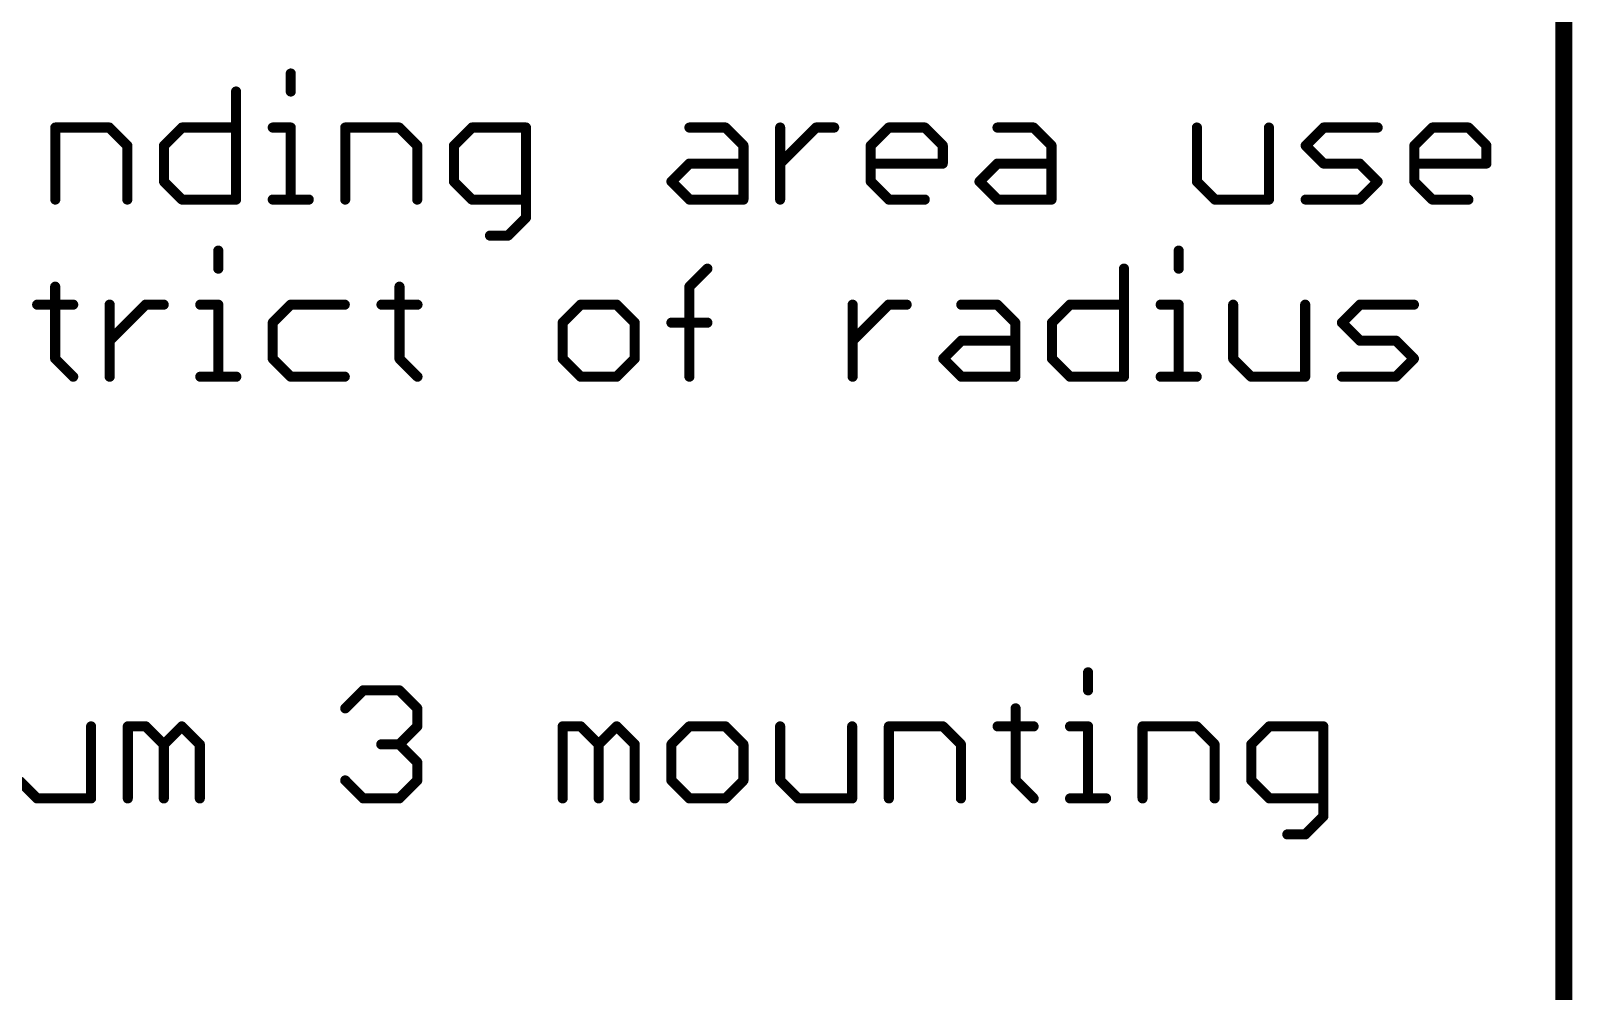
# Model space of a CAD drawing. Extents: x -1 to 129, y -23 to 41.
# Drawn here: x 106.11 to 129.32, y -0.78 to 13.68 of the extents above; entities that cross this region are included whole.
import ezdxf

# ---------------------------------------------------------------- set-up
doc = ezdxf.new("R2010")
doc.units = 0
doc.layers.add('51', color=53, linetype='CONTINUOUS')

msp = doc.modelspace()

# ---------------------------------------------------------------- linework, layer by layer
at = {"layer": '51'}
for points, const_width in [([(129.19, -13.16), (129.19, 36.21)], 0.254), ([(110.0219, 13.0384), (110.0219, 12.7672)], 0.1524), ([(109.1982, 12.7672), (109.1982, 11.1402)], 0.1524), ([(106.4764, 11.1402), (106.4764, 12.2249)], 0.1524), ([(106.4764, 12.2249), (107.2899, 12.2249)], 0.1524), ([(107.2899, 12.2249), (107.5611, 11.9537)], 0.1524), ([(108.1136, 11.9537), (108.3847, 12.2249)], 0.1524), ([(108.3847, 12.2249), (109.1982, 12.2249)], 0.1524), ([(109.7507, 12.2249), (110.0219, 12.2249)], 0.1524), ([(110.0219, 12.2249), (110.0219, 11.1402)], 0.1524), ([(110.8422, 11.1402), (110.8422, 12.2249)], 0.1524), ([(110.8422, 12.2249), (111.6557, 12.2249)], 0.1524), ([(111.6557, 12.2249), (111.9268, 11.9537)], 0.1524), ([(112.7505, 12.2249), (112.4793, 11.9537)], 0.1524), ([(113.564, 12.2249), (112.7505, 12.2249)], 0.1524), ([(113.564, 10.869), (113.564, 12.2249)], 0.1524), ([(116.0248, 12.2249), (116.5671, 12.2249)], 0.1524), ([(116.5671, 12.2249), (116.8383, 11.9537)], 0.1524), ([(117.3908, 11.1402), (117.3908, 12.2249)], 0.1524), ([(117.3908, 11.6825), (117.9331, 12.2249)], 0.1524), ([(117.9331, 12.2249), (118.2043, 12.2249)], 0.1524), ([(118.7551, 11.9537), (119.0263, 12.2249)], 0.1524), ([(119.0263, 12.2249), (119.5686, 12.2249)], 0.1524), ([(119.5686, 12.2249), (119.8398, 11.9537)], 0.1524), ([(120.6634, 12.2249), (121.2057, 12.2249)], 0.1524), ([(121.2057, 12.2249), (121.4769, 11.9537)], 0.1524), ([(123.6666, 12.2249), (123.6666, 11.4114)], 0.1524), ([(124.7512, 11.1402), (124.7512, 12.2249)], 0.1524), ([(125.3037, 11.9537), (125.5749, 12.2249)], 0.1524), ([(125.5749, 12.2249), (126.3884, 12.2249)], 0.1524), ([(126.9409, 11.9537), (127.212, 12.2249)], 0.1524), ([(127.212, 12.2249), (127.7544, 12.2249)], 0.1524), ([(127.7544, 12.2249), (128.0255, 11.9537)], 0.1524), ([(107.5611, 11.9537), (107.5611, 11.1402)], 0.1524), ([(108.1136, 11.4114), (108.1136, 11.9537)], 0.1524), ([(111.9268, 11.9537), (111.9268, 11.1402)], 0.1524), ([(112.4793, 11.9537), (112.4793, 11.4114)], 0.1524), ([(116.8383, 11.9537), (116.8383, 11.1402)], 0.1524), ([(118.7551, 11.4114), (118.7551, 11.9537)], 0.1524), ([(119.8398, 11.9537), (119.8398, 11.6825)], 0.1524), ([(121.4769, 11.9537), (121.4769, 11.1402)], 0.1524), ([(125.5749, 11.6825), (125.3037, 11.9537)], 0.1524), ([(126.9409, 11.4114), (126.9409, 11.9537)], 0.1524), ([(128.0255, 11.9537), (128.0255, 11.6825)], 0.1524), ([(115.7536, 11.4114), (116.0248, 11.6825)], 0.1524), ([(116.0248, 11.6825), (116.8383, 11.6825)], 0.1524), ([(119.8398, 11.6825), (118.7551, 11.6825)], 0.1524), ([(120.3922, 11.4114), (120.6634, 11.6825)], 0.1524), ([(120.6634, 11.6825), (121.4769, 11.6825)], 0.1524), ([(126.1172, 11.6825), (125.5749, 11.6825)], 0.1524), ([(126.3884, 11.4114), (126.1172, 11.6825)], 0.1524), ([(128.0255, 11.6825), (126.9409, 11.6825)], 0.1524), ([(108.3847, 11.1402), (108.1136, 11.4114)], 0.1524), ([(112.4793, 11.4114), (112.7505, 11.1402)], 0.1524), ([(116.0248, 11.1402), (115.7536, 11.4114)], 0.1524), ([(119.0263, 11.1402), (118.7551, 11.4114)], 0.1524), ([(120.6634, 11.1402), (120.3922, 11.4114)], 0.1524), ([(123.6666, 11.4114), (123.9377, 11.1402)], 0.1524), ([(126.1172, 11.1402), (126.3884, 11.4114)], 0.1524), ([(127.212, 11.1402), (126.9409, 11.4114)], 0.1524), ([(109.1982, 11.1402), (108.3847, 11.1402)], 0.1524), ([(109.7507, 11.1402), (110.2931, 11.1402)], 0.1524), ([(112.7505, 11.1402), (113.564, 11.1402)], 0.1524), ([(116.8383, 11.1402), (116.0248, 11.1402)], 0.1524), ([(119.5686, 11.1402), (119.0263, 11.1402)], 0.1524), ([(121.4769, 11.1402), (120.6634, 11.1402)], 0.1524), ([(123.9377, 11.1402), (124.7512, 11.1402)], 0.1524), ([(125.3037, 11.1402), (126.1172, 11.1402)], 0.1524), ([(127.7544, 11.1402), (127.212, 11.1402)], 0.1524), ([(113.2928, 10.5979), (113.564, 10.869)], 0.1524), ([(108.9305, 10.3714), (108.9305, 10.1002)], 0.1524), ([(113.0217, 10.5979), (113.2928, 10.5979)], 0.1524), ([(123.392, 10.3714), (123.392, 10.1002)], 0.1524), ([(116.0248, 9.829), (116.296, 10.1002)], 0.1524), ([(122.5683, 10.1002), (122.5683, 8.4732)], 0.1524), ([(106.4747, 9.829), (106.4747, 8.7444)], 0.1524), ([(111.6591, 9.829), (111.6591, 8.7444)], 0.1524), ([(116.0248, 8.4732), (116.0248, 9.829)], 0.1524), ([(106.2036, 9.5579), (106.7459, 9.5579)], 0.1524), ([(107.295, 8.4732), (107.295, 9.5579)], 0.1524), ([(107.295, 9.0155), (107.8373, 9.5579)], 0.1524), ([(107.8373, 9.5579), (108.1085, 9.5579)], 0.1524), ([(108.6593, 9.5579), (108.9305, 9.5579)], 0.1524), ([(108.9305, 9.5579), (108.9305, 8.4732)], 0.1524), ([(110.0219, 9.5579), (109.7507, 9.2867)], 0.1524), ([(110.8354, 9.5579), (110.0219, 9.5579)], 0.1524), ([(111.3879, 9.5579), (111.9302, 9.5579)], 0.1524), ([(114.3876, 9.5579), (114.1165, 9.2867)], 0.1524), ([(114.93, 9.5579), (114.3876, 9.5579)], 0.1524), ([(115.2011, 9.2867), (114.93, 9.5579)], 0.1524), ([(118.4822, 8.4732), (118.4822, 9.5579)], 0.1524), ([(118.4822, 9.0155), (119.0246, 9.5579)], 0.1524), ([(119.0246, 9.5579), (119.2957, 9.5579)], 0.1524), ([(120.1177, 9.5579), (120.66, 9.5579)], 0.1524), ([(120.66, 9.5579), (120.9312, 9.2867)], 0.1524), ([(121.4837, 9.2867), (121.7548, 9.5579)], 0.1524), ([(121.7548, 9.5579), (122.5683, 9.5579)], 0.1524), ([(123.1208, 9.5579), (123.392, 9.5579)], 0.1524), ([(123.392, 9.5579), (123.392, 8.4732)], 0.1524), ([(124.2123, 9.5579), (124.2123, 8.7444)], 0.1524), ([(125.2969, 8.4732), (125.2969, 9.5579)], 0.1524), ([(125.8494, 9.2867), (126.1206, 9.5579)], 0.1524), ([(126.1206, 9.5579), (126.9341, 9.5579)], 0.1524), ([(109.7507, 9.2867), (109.7507, 8.7444)], 0.1524), ([(114.1165, 9.2867), (114.1165, 8.7444)], 0.1524), ([(115.2011, 8.7444), (115.2011, 9.2867)], 0.1524), ([(115.7536, 9.2867), (116.296, 9.2867)], 0.1524), ([(120.9312, 9.2867), (120.9312, 8.4732)], 0.1524), ([(121.4837, 8.7444), (121.4837, 9.2867)], 0.1524), ([(126.1206, 9.0155), (125.8494, 9.2867)], 0.1524), ([(119.8465, 8.7444), (120.1177, 9.0155)], 0.1524), ([(120.1177, 9.0155), (120.9312, 9.0155)], 0.1524), ([(126.6629, 9.0155), (126.1206, 9.0155)], 0.1524), ([(126.9341, 8.7444), (126.6629, 9.0155)], 0.1524), ([(106.4747, 8.7444), (106.7459, 8.4732)], 0.1524), ([(109.7507, 8.7444), (110.0219, 8.4732)], 0.1524), ([(111.6591, 8.7444), (111.9302, 8.4732)], 0.1524), ([(114.1165, 8.7444), (114.3876, 8.4732)], 0.1524), ([(114.93, 8.4732), (115.2011, 8.7444)], 0.1524), ([(120.1177, 8.4732), (119.8465, 8.7444)], 0.1524), ([(121.7548, 8.4732), (121.4837, 8.7444)], 0.1524), ([(124.2123, 8.7444), (124.4834, 8.4732)], 0.1524), ([(126.6629, 8.4732), (126.9341, 8.7444)], 0.1524), ([(108.6593, 8.4732), (109.2016, 8.4732)], 0.1524), ([(110.0219, 8.4732), (110.8354, 8.4732)], 0.1524), ([(114.3876, 8.4732), (114.93, 8.4732)], 0.1524), ([(120.9312, 8.4732), (120.1177, 8.4732)], 0.1524), ([(122.5683, 8.4732), (121.7548, 8.4732)], 0.1524), ([(123.1208, 8.4732), (123.6632, 8.4732)], 0.1524), ([(124.4834, 8.4732), (125.2969, 8.4732)], 0.1524), ([(125.8494, 8.4732), (126.6629, 8.4732)], 0.1524), ([(122.0277, 4.0214), (122.0277, 3.7502)], 0.1524), ([(110.8422, 3.479), (111.1133, 3.7502)], 0.1524), ([(111.1133, 3.7502), (111.6557, 3.7502)], 0.1524), ([(111.6557, 3.7502), (111.9268, 3.479)], 0.1524), ([(111.9268, 3.479), (111.9268, 3.2079)], 0.1524), ([(120.9363, 3.479), (120.9363, 2.3944)], 0.1524), ([(107.0154, 2.1232), (107.0154, 3.2079)], 0.1524), ([(107.5679, 2.1232), (107.5679, 3.2079)], 0.1524), ([(107.5679, 3.2079), (107.839, 3.2079)], 0.1524), ([(107.839, 3.2079), (108.1102, 2.9367)], 0.1524), ([(108.1102, 2.9367), (108.3814, 3.2079)], 0.1524), ([(108.3814, 3.2079), (108.6525, 2.9367)], 0.1524), ([(111.9268, 3.2079), (111.6557, 2.9367)], 0.1524), ([(114.1165, 2.1232), (114.1165, 3.2079)], 0.1524), ([(114.1165, 3.2079), (114.3876, 3.2079)], 0.1524), ([(114.3876, 3.2079), (114.6588, 2.9367)], 0.1524), ([(114.6588, 2.9367), (114.93, 3.2079)], 0.1524), ([(114.93, 3.2079), (115.2011, 2.9367)], 0.1524), ([(116.0248, 3.2079), (115.7536, 2.9367)], 0.1524), ([(116.5671, 3.2079), (116.0248, 3.2079)], 0.1524), ([(116.8383, 2.9367), (116.5671, 3.2079)], 0.1524), ([(117.3908, 3.2079), (117.3908, 2.3944)], 0.1524), ([(118.4755, 2.1232), (118.4755, 3.2079)], 0.1524), ([(119.028, 2.1232), (119.028, 3.2079)], 0.1524), ([(119.028, 3.2079), (119.8414, 3.2079)], 0.1524), ([(119.8414, 3.2079), (120.1126, 2.9367)], 0.1524), ([(120.6651, 3.2079), (121.2074, 3.2079)], 0.1524), ([(121.7565, 3.2079), (122.0277, 3.2079)], 0.1524), ([(122.0277, 3.2079), (122.0277, 2.1232)], 0.1524), ([(122.848, 2.1232), (122.848, 3.2079)], 0.1524), ([(122.848, 3.2079), (123.6615, 3.2079)], 0.1524), ([(123.6615, 3.2079), (123.9326, 2.9367)], 0.1524), ([(124.7563, 3.2079), (124.4851, 2.9367)], 0.1524), ([(125.5698, 3.2079), (124.7563, 3.2079)], 0.1524), ([(125.5698, 1.852), (125.5698, 3.2079)], 0.1524), ([(108.1102, 2.9367), (108.1102, 2.1232)], 0.1524), ([(108.6525, 2.9367), (108.6525, 2.1232)], 0.1524), ([(111.6557, 2.9367), (111.3845, 2.9367)], 0.1524), ([(111.6557, 2.9367), (111.9268, 2.6655)], 0.1524), ([(114.6588, 2.9367), (114.6588, 2.1232)], 0.1524), ([(115.2011, 2.9367), (115.2011, 2.1232)], 0.1524), ([(115.7536, 2.9367), (115.7536, 2.3944)], 0.1524), ([(116.8383, 2.3944), (116.8383, 2.9367)], 0.1524), ([(120.1126, 2.9367), (120.1126, 2.1232)], 0.1524), ([(123.9326, 2.9367), (123.9326, 2.1232)], 0.1524), ([(124.4851, 2.9367), (124.4851, 2.3944)], 0.1524), ([(111.9268, 2.6655), (111.9268, 2.3944)], 0.1524), ([(105.9307, 2.3944), (106.2019, 2.1232)], 0.1524), ([(111.1133, 2.1232), (110.8422, 2.3944)], 0.1524), ([(111.9268, 2.3944), (111.6557, 2.1232)], 0.1524), ([(115.7536, 2.3944), (116.0248, 2.1232)], 0.1524), ([(116.5671, 2.1232), (116.8383, 2.3944)], 0.1524), ([(117.3908, 2.3944), (117.662, 2.1232)], 0.1524), ([(120.9363, 2.3944), (121.2074, 2.1232)], 0.1524), ([(124.4851, 2.3944), (124.7563, 2.1232)], 0.1524), ([(106.2019, 2.1232), (107.0154, 2.1232)], 0.1524), ([(111.6557, 2.1232), (111.1133, 2.1232)], 0.1524), ([(116.0248, 2.1232), (116.5671, 2.1232)], 0.1524), ([(117.662, 2.1232), (118.4755, 2.1232)], 0.1524), ([(121.7565, 2.1232), (122.2989, 2.1232)], 0.1524), ([(124.7563, 2.1232), (125.5698, 2.1232)], 0.1524), ([(125.2986, 1.5809), (125.5698, 1.852)], 0.1524), ([(125.0275, 1.5809), (125.2986, 1.5809)], 0.1524)]:
    msp.add_lwpolyline(points, dxfattribs=dict(at, const_width=const_width))
at = {"layer": '51', "const_width": 0.0762}
for points in [[(110.06, 13.0384, 1), (109.9838, 13.0384)], [(109.2363, 12.7672, 1), (109.1601, 12.7672)], [(109.9838, 12.7672, 1), (110.06, 12.7672)], [(106.5145, 12.2249, 1), (106.4383, 12.2249)], [(106.4764, 12.263, 1), (106.4764, 12.1868)], [(107.3169, 12.2518, 1), (107.263, 12.1979)], [(107.2899, 12.1868, 1), (107.2899, 12.263)], [(108.3847, 12.263, 1), (108.3847, 12.1868)], [(108.4117, 12.1979, 1), (108.3578, 12.2518)], [(109.1982, 12.1868, 1), (109.1982, 12.263)], [(109.7507, 12.263, 1), (109.7507, 12.1868)], [(110.06, 12.2249, 1), (109.9838, 12.2249)], [(110.0219, 12.1868, 1), (110.0219, 12.263)], [(110.8803, 12.2249, 1), (110.8041, 12.2249)], [(110.8422, 12.263, 1), (110.8422, 12.1868)], [(111.6826, 12.2518, 1), (111.6287, 12.1979)], [(111.6557, 12.1868, 1), (111.6557, 12.263)], [(112.7505, 12.263, 1), (112.7505, 12.1868)], [(112.7774, 12.1979, 1), (112.7235, 12.2518)], [(113.6021, 12.2249, 1), (113.5259, 12.2249)], [(113.564, 12.1868, 1), (113.564, 12.263)], [(116.0248, 12.263, 1), (116.0248, 12.1868)], [(116.5941, 12.2518, 1), (116.5402, 12.1979)], [(116.5671, 12.1868, 1), (116.5671, 12.263)], [(117.4289, 12.2249, 1), (117.3527, 12.2249)], [(117.9331, 12.263, 1), (117.9331, 12.1868)], [(117.9601, 12.1979, 1), (117.9062, 12.2518)], [(118.2043, 12.1868, 1), (118.2043, 12.263)], [(119.0263, 12.263, 1), (119.0263, 12.1868)], [(119.0532, 12.1979, 1), (118.9993, 12.2518)], [(119.5955, 12.2518, 1), (119.5416, 12.1979)], [(119.5686, 12.1868, 1), (119.5686, 12.263)], [(120.6634, 12.263, 1), (120.6634, 12.1868)], [(121.2327, 12.2518, 1), (121.1788, 12.1979)], [(121.2057, 12.1868, 1), (121.2057, 12.263)], [(123.7047, 12.2249, 1), (123.6285, 12.2249)], [(124.7893, 12.2249, 1), (124.7131, 12.2249)], [(125.5749, 12.263, 1), (125.5749, 12.1868)], [(125.6018, 12.1979, 1), (125.5479, 12.2518)], [(126.3884, 12.1868, 1), (126.3884, 12.263)], [(127.212, 12.263, 1), (127.212, 12.1868)], [(127.239, 12.1979, 1), (127.1851, 12.2518)], [(127.7813, 12.2518, 1), (127.7274, 12.1979)], [(127.7544, 12.1868, 1), (127.7544, 12.263)], [(107.5992, 11.9537, 1), (107.523, 11.9537)], [(107.5341, 11.9268, 1), (107.588, 11.9806)], [(108.1517, 11.9537, 1), (108.0755, 11.9537)], [(108.0866, 11.9806, 1), (108.1405, 11.9268)], [(111.9649, 11.9537, 1), (111.8887, 11.9537)], [(111.8999, 11.9268, 1), (111.9538, 11.9806)], [(112.5174, 11.9537, 1), (112.4412, 11.9537)], [(112.4524, 11.9806, 1), (112.5063, 11.9268)], [(116.8764, 11.9537, 1), (116.8002, 11.9537)], [(116.8114, 11.9268, 1), (116.8652, 11.9806)], [(118.7932, 11.9537, 1), (118.717, 11.9537)], [(118.7281, 11.9806, 1), (118.782, 11.9268)], [(119.8779, 11.9537, 1), (119.8017, 11.9537)], [(119.8128, 11.9268, 1), (119.8667, 11.9806)], [(121.515, 11.9537, 1), (121.4388, 11.9537)], [(121.45, 11.9268, 1), (121.5038, 11.9806)], [(125.3307, 11.9806, 1), (125.2768, 11.9268)], [(125.2768, 11.9806, 1), (125.3307, 11.9268)], [(126.979, 11.9537, 1), (126.9028, 11.9537)], [(126.9139, 11.9806, 1), (126.9678, 11.9268)], [(128.0636, 11.9537, 1), (127.9874, 11.9537)], [(127.9986, 11.9268, 1), (128.0525, 11.9806)], [(116.0248, 11.7206, 1), (116.0248, 11.6444)], [(116.0517, 11.6556, 1), (115.9979, 11.7095)], [(116.8383, 11.6444, 1), (116.8383, 11.7206)], [(117.3639, 11.7095, 1), (117.4177, 11.6556)], [(118.7551, 11.7206, 1), (118.7551, 11.6444)], [(119.8017, 11.6825, 1), (119.8779, 11.6825)], [(119.8398, 11.6444, 1), (119.8398, 11.7206)], [(120.6634, 11.7206, 1), (120.6634, 11.6444)], [(120.6904, 11.6556, 1), (120.6365, 11.7095)], [(121.4769, 11.6444, 1), (121.4769, 11.7206)], [(125.5749, 11.7206, 1), (125.5749, 11.6444)], [(125.5479, 11.6556, 1), (125.6018, 11.7095)], [(126.1442, 11.7095, 1), (126.0903, 11.6556)], [(126.1172, 11.6444, 1), (126.1172, 11.7206)], [(126.9409, 11.7206, 1), (126.9409, 11.6444)], [(127.9874, 11.6825, 1), (128.0636, 11.6825)], [(128.0255, 11.6444, 1), (128.0255, 11.7206)], [(108.1405, 11.4383, 1), (108.0866, 11.3844)], [(108.0755, 11.4114, 1), (108.1517, 11.4114)], [(112.5063, 11.4383, 1), (112.4524, 11.3844)], [(112.4412, 11.4114, 1), (112.5174, 11.4114)], [(115.7806, 11.4383, 1), (115.7267, 11.3844)], [(115.7267, 11.4383, 1), (115.7806, 11.3844)], [(118.782, 11.4383, 1), (118.7281, 11.3844)], [(118.717, 11.4114, 1), (118.7932, 11.4114)], [(120.4192, 11.4383, 1), (120.3653, 11.3844)], [(120.3653, 11.4383, 1), (120.4192, 11.3844)], [(123.6935, 11.4383, 1), (123.6396, 11.3844)], [(123.6285, 11.4114, 1), (123.7047, 11.4114)], [(126.4153, 11.3844, 1), (126.3614, 11.4383)], [(126.3614, 11.3844, 1), (126.4153, 11.4383)], [(126.9678, 11.4383, 1), (126.9139, 11.3844)], [(126.9028, 11.4114, 1), (126.979, 11.4114)], [(106.4383, 11.1402, 1), (106.5145, 11.1402)], [(107.523, 11.1402, 1), (107.5992, 11.1402)], [(108.3847, 11.1783, 1), (108.3847, 11.1021)], [(108.3578, 11.1133, 1), (108.4117, 11.1671)], [(109.1601, 11.1402, 1), (109.2363, 11.1402)], [(109.1982, 11.1021, 1), (109.1982, 11.1783)], [(109.7507, 11.1783, 1), (109.7507, 11.1021)], [(109.9838, 11.1402, 1), (110.06, 11.1402)], [(110.2931, 11.1021, 1), (110.2931, 11.1783)], [(110.8041, 11.1402, 1), (110.8803, 11.1402)], [(111.8887, 11.1402, 1), (111.9649, 11.1402)], [(112.7505, 11.1783, 1), (112.7505, 11.1021)], [(112.7235, 11.1133, 1), (112.7774, 11.1671)], [(113.564, 11.1021, 1), (113.564, 11.1783)], [(116.0248, 11.1783, 1), (116.0248, 11.1021)], [(115.9979, 11.1133, 1), (116.0517, 11.1671)], [(116.8002, 11.1402, 1), (116.8764, 11.1402)], [(116.8383, 11.1021, 1), (116.8383, 11.1783)], [(117.3527, 11.1402, 1), (117.4289, 11.1402)], [(119.0263, 11.1783, 1), (119.0263, 11.1021)], [(118.9993, 11.1133, 1), (119.0532, 11.1671)], [(119.5686, 11.1021, 1), (119.5686, 11.1783)], [(120.6634, 11.1783, 1), (120.6634, 11.1021)], [(120.6365, 11.1133, 1), (120.6904, 11.1671)], [(121.4388, 11.1402, 1), (121.515, 11.1402)], [(121.4769, 11.1021, 1), (121.4769, 11.1783)], [(123.9377, 11.1783, 1), (123.9377, 11.1021)], [(123.9108, 11.1133, 1), (123.9647, 11.1671)], [(124.7131, 11.1402, 1), (124.7893, 11.1402)], [(124.7512, 11.1021, 1), (124.7512, 11.1783)], [(125.3037, 11.1783, 1), (125.3037, 11.1021)], [(126.0903, 11.1671, 1), (126.1441, 11.1133)], [(126.1172, 11.1021, 1), (126.1172, 11.1783)], [(127.212, 11.1783, 1), (127.212, 11.1021)], [(127.1851, 11.1133, 1), (127.239, 11.1671)], [(127.7544, 11.1021, 1), (127.7544, 11.1783)], [(113.5909, 10.8421, 1), (113.537, 10.896)], [(113.5259, 10.869, 1), (113.6021, 10.869)], [(108.9686, 10.3714, 1), (108.8924, 10.3714)], [(113.0217, 10.636, 1), (113.0217, 10.5598)], [(113.2659, 10.6248, 1), (113.3198, 10.5709)], [(113.2928, 10.5598, 1), (113.2928, 10.636)], [(123.4301, 10.3714, 1), (123.3539, 10.3714)], [(108.8924, 10.1002, 1), (108.9686, 10.1002)], [(116.3229, 10.0732, 1), (116.269, 10.1271)], [(122.6064, 10.1002, 1), (122.5302, 10.1002)], [(123.3539, 10.1002, 1), (123.4301, 10.1002)], [(106.5128, 9.829, 1), (106.4366, 9.829)], [(111.6972, 9.829, 1), (111.621, 9.829)], [(116.0629, 9.829, 1), (115.9867, 9.829)], [(115.9979, 9.856, 1), (116.0517, 9.8021)], [(106.2036, 9.596, 1), (106.2036, 9.5198)], [(106.7459, 9.5198, 1), (106.7459, 9.596)], [(107.3331, 9.5579, 1), (107.2569, 9.5579)], [(107.8373, 9.596, 1), (107.8373, 9.5198)], [(107.8643, 9.5309, 1), (107.8104, 9.5848)], [(108.1085, 9.5198, 1), (108.1085, 9.596)], [(108.6593, 9.596, 1), (108.6593, 9.5198)], [(108.9686, 9.5579, 1), (108.8924, 9.5579)], [(108.9305, 9.5198, 1), (108.9305, 9.596)], [(110.0219, 9.596, 1), (110.0219, 9.5198)], [(110.0488, 9.5309, 1), (109.995, 9.5848)], [(110.8354, 9.5198, 1), (110.8354, 9.596)], [(111.3879, 9.596, 1), (111.3879, 9.5198)], [(111.9302, 9.5198, 1), (111.9302, 9.596)], [(114.3876, 9.596, 1), (114.3876, 9.5198)], [(114.4146, 9.5309, 1), (114.3607, 9.5848)], [(114.9569, 9.5848, 1), (114.903, 9.5309)], [(114.93, 9.5198, 1), (114.93, 9.596)], [(118.5203, 9.5579, 1), (118.4441, 9.5579)], [(119.0246, 9.596, 1), (119.0246, 9.5198)], [(119.0515, 9.5309, 1), (118.9976, 9.5848)], [(119.2957, 9.5198, 1), (119.2957, 9.596)], [(120.1177, 9.596, 1), (120.1177, 9.5198)], [(120.687, 9.5848, 1), (120.6331, 9.5309)], [(120.66, 9.5198, 1), (120.66, 9.596)], [(121.7548, 9.596, 1), (121.7548, 9.5198)], [(121.7818, 9.5309, 1), (121.7279, 9.5848)], [(122.5683, 9.5198, 1), (122.5683, 9.596)], [(123.1208, 9.596, 1), (123.1208, 9.5198)], [(123.4301, 9.5579, 1), (123.3539, 9.5579)], [(123.392, 9.5198, 1), (123.392, 9.596)], [(124.2504, 9.5579, 1), (124.1742, 9.5579)], [(125.335, 9.5579, 1), (125.2588, 9.5579)], [(126.1206, 9.596, 1), (126.1206, 9.5198)], [(126.1475, 9.5309, 1), (126.0937, 9.5848)], [(126.9341, 9.5198, 1), (126.9341, 9.596)], [(109.7888, 9.2867, 1), (109.7126, 9.2867)], [(109.7238, 9.3136, 1), (109.7777, 9.2598)], [(114.1546, 9.2867, 1), (114.0784, 9.2867)], [(114.0895, 9.3136, 1), (114.1434, 9.2598)], [(115.2392, 9.2867, 1), (115.163, 9.2867)], [(115.1742, 9.2598, 1), (115.2281, 9.3136)], [(115.7536, 9.3248, 1), (115.7536, 9.2486)], [(116.296, 9.2486, 1), (116.296, 9.3248)], [(120.9693, 9.2867, 1), (120.8931, 9.2867)], [(120.9042, 9.2598, 1), (120.9581, 9.3136)], [(121.5218, 9.2867, 1), (121.4456, 9.2867)], [(121.4567, 9.3136, 1), (121.5106, 9.2598)], [(125.8764, 9.3136, 1), (125.8225, 9.2598)], [(125.8225, 9.3136, 1), (125.8764, 9.2598)], [(107.2681, 9.0425, 1), (107.3219, 8.9886)], [(118.4553, 9.0425, 1), (118.5092, 8.9886)], [(120.1177, 9.0536, 1), (120.1177, 8.9774)], [(120.1446, 8.9886, 1), (120.0907, 9.0425)], [(120.9312, 8.9774, 1), (120.9312, 9.0536)], [(126.1206, 9.0536, 1), (126.1206, 8.9774)], [(126.0937, 8.9886, 1), (126.1475, 9.0425)], [(126.6899, 9.0425, 1), (126.636, 8.9886)], [(126.6629, 8.9774, 1), (126.6629, 9.0536)], [(106.5017, 8.7713, 1), (106.4478, 8.7174)], [(109.7777, 8.7713, 1), (109.7238, 8.7174)], [(111.686, 8.7713, 1), (111.6321, 8.7174)], [(114.1434, 8.7713, 1), (114.0895, 8.7174)], [(115.2281, 8.7174, 1), (115.1742, 8.7713)], [(119.8735, 8.7713, 1), (119.8196, 8.7174)], [(121.5106, 8.7713, 1), (121.4567, 8.7174)], [(124.2392, 8.7713, 1), (124.1853, 8.7174)], [(126.961, 8.7174, 1), (126.9072, 8.7713)], [(106.4366, 8.7444, 1), (106.5128, 8.7444)], [(109.7126, 8.7444, 1), (109.7888, 8.7444)], [(111.621, 8.7444, 1), (111.6972, 8.7444)], [(114.0784, 8.7444, 1), (114.1546, 8.7444)], [(115.163, 8.7444, 1), (115.2392, 8.7444)], [(119.8196, 8.7713, 1), (119.8735, 8.7174)], [(121.4456, 8.7444, 1), (121.5218, 8.7444)], [(124.1742, 8.7444, 1), (124.2504, 8.7444)], [(126.9072, 8.7174, 1), (126.961, 8.7713)], [(106.7189, 8.4463, 1), (106.7728, 8.5001)], [(107.2569, 8.4732, 1), (107.3331, 8.4732)], [(108.6593, 8.5113, 1), (108.6593, 8.4351)], [(108.8924, 8.4732, 1), (108.9686, 8.4732)], [(109.2016, 8.4351, 1), (109.2016, 8.5113)], [(110.0219, 8.5113, 1), (110.0219, 8.4351)], [(109.995, 8.4463, 1), (110.0488, 8.5001)], [(110.8354, 8.4351, 1), (110.8354, 8.5113)], [(111.9033, 8.4463, 1), (111.9572, 8.5001)], [(114.3876, 8.5113, 1), (114.3876, 8.4351)], [(114.3607, 8.4463, 1), (114.4146, 8.5001)], [(114.903, 8.5001, 1), (114.9569, 8.4463)], [(114.93, 8.4351, 1), (114.93, 8.5113)], [(115.9867, 8.4732, 1), (116.0629, 8.4732)], [(118.4441, 8.4732, 1), (118.5203, 8.4732)], [(120.1177, 8.5113, 1), (120.1177, 8.4351)], [(120.0907, 8.4463, 1), (120.1446, 8.5001)], [(120.8931, 8.4732, 1), (120.9693, 8.4732)], [(120.9312, 8.4351, 1), (120.9312, 8.5113)], [(121.7548, 8.5113, 1), (121.7548, 8.4351)], [(121.7279, 8.4463, 1), (121.7818, 8.5001)], [(122.5302, 8.4732, 1), (122.6064, 8.4732)], [(122.5683, 8.4351, 1), (122.5683, 8.5113)], [(123.1208, 8.5113, 1), (123.1208, 8.4351)], [(123.3539, 8.4732, 1), (123.4301, 8.4732)], [(123.6632, 8.4351, 1), (123.6632, 8.5113)], [(124.4834, 8.5113, 1), (124.4834, 8.4351)], [(124.4565, 8.4463, 1), (124.5104, 8.5001)], [(125.2588, 8.4732, 1), (125.335, 8.4732)], [(125.2969, 8.4351, 1), (125.2969, 8.5113)], [(125.8494, 8.5113, 1), (125.8494, 8.4351)], [(126.636, 8.5001, 1), (126.6899, 8.4463)], [(126.6629, 8.4351, 1), (126.6629, 8.5113)], [(122.0658, 4.0214, 1), (121.9896, 4.0214)], [(111.1133, 3.7883, 1), (111.1133, 3.7121)], [(111.1403, 3.7232, 1), (111.0864, 3.7771)], [(111.6826, 3.7771, 1), (111.6287, 3.7232)], [(111.6557, 3.7121, 1), (111.6557, 3.7883)], [(121.9896, 3.7502, 1), (122.0658, 3.7502)], [(110.8152, 3.506, 1), (110.8691, 3.4521)], [(111.9649, 3.479, 1), (111.8887, 3.479)], [(111.8999, 3.4521, 1), (111.9538, 3.506)], [(120.9744, 3.479, 1), (120.8982, 3.479)], [(107.0535, 3.2079, 1), (106.9773, 3.2079)], [(107.606, 3.2079, 1), (107.5298, 3.2079)], [(107.5679, 3.246, 1), (107.5679, 3.1698)], [(107.866, 3.2348, 1), (107.8121, 3.1809)], [(107.839, 3.1698, 1), (107.839, 3.246)], [(108.4083, 3.2348, 1), (108.3544, 3.1809)], [(108.4083, 3.1809, 1), (108.3544, 3.2348)], [(111.9538, 3.1809, 1), (111.8999, 3.2348)], [(114.1546, 3.2079, 1), (114.0784, 3.2079)], [(114.1165, 3.246, 1), (114.1165, 3.1698)], [(114.4146, 3.2348, 1), (114.3607, 3.1809)], [(114.3876, 3.1698, 1), (114.3876, 3.246)], [(114.9569, 3.2348, 1), (114.903, 3.1809)], [(114.9569, 3.1809, 1), (114.903, 3.2348)], [(116.0248, 3.246, 1), (116.0248, 3.1698)], [(116.0517, 3.1809, 1), (115.9979, 3.2348)], [(116.5941, 3.2348, 1), (116.5402, 3.1809)], [(116.5671, 3.1698, 1), (116.5671, 3.246)], [(117.4289, 3.2079, 1), (117.3527, 3.2079)], [(118.5136, 3.2079, 1), (118.4374, 3.2079)], [(119.0661, 3.2079, 1), (118.9899, 3.2079)], [(119.028, 3.246, 1), (119.028, 3.1698)], [(119.8684, 3.2348, 1), (119.8145, 3.1809)], [(119.8414, 3.1698, 1), (119.8414, 3.246)], [(120.6651, 3.246, 1), (120.6651, 3.1698)], [(121.2074, 3.1698, 1), (121.2074, 3.246)], [(121.7565, 3.246, 1), (121.7565, 3.1698)], [(122.0658, 3.2079, 1), (121.9896, 3.2079)], [(122.0277, 3.1698, 1), (122.0277, 3.246)], [(122.8861, 3.2079, 1), (122.8099, 3.2079)], [(122.848, 3.246, 1), (122.848, 3.1698)], [(123.6884, 3.2348, 1), (123.6345, 3.1809)], [(123.6615, 3.1698, 1), (123.6615, 3.246)], [(124.7563, 3.246, 1), (124.7563, 3.1698)], [(124.7832, 3.1809, 1), (124.7294, 3.2348)], [(125.6079, 3.2079, 1), (125.5317, 3.2079)], [(125.5698, 3.1698, 1), (125.5698, 3.246)], [(111.8887, 3.2079, 1), (111.9649, 3.2079)], [(108.1483, 2.9367, 1), (108.0721, 2.9367)], [(108.0832, 2.9636, 1), (108.1371, 2.9098)], [(108.0832, 2.9098, 1), (108.1371, 2.9636)], [(108.6906, 2.9367, 1), (108.6144, 2.9367)], [(108.6256, 2.9098, 1), (108.6795, 2.9636)], [(111.3845, 2.9748, 1), (111.3845, 2.8986)], [(111.6826, 2.9636, 1), (111.6287, 2.9098)], [(111.6287, 2.9636, 1), (111.6826, 2.9098)], [(111.6557, 2.8986, 1), (111.6557, 2.9748)], [(114.6969, 2.9367, 1), (114.6207, 2.9367)], [(114.6319, 2.9636, 1), (114.6858, 2.9098)], [(114.6319, 2.9098, 1), (114.6858, 2.9636)], [(115.2392, 2.9367, 1), (115.163, 2.9367)], [(115.1742, 2.9098, 1), (115.2281, 2.9636)], [(115.7917, 2.9367, 1), (115.7155, 2.9367)], [(115.7267, 2.9636, 1), (115.7806, 2.9098)], [(116.8764, 2.9367, 1), (116.8002, 2.9367)], [(116.8114, 2.9098, 1), (116.8652, 2.9636)], [(120.1507, 2.9367, 1), (120.0745, 2.9367)], [(120.0857, 2.9098, 1), (120.1396, 2.9636)], [(123.9707, 2.9367, 1), (123.8945, 2.9367)], [(123.9057, 2.9098, 1), (123.9596, 2.9636)], [(124.5232, 2.9367, 1), (124.447, 2.9367)], [(124.4582, 2.9636, 1), (124.5121, 2.9098)], [(111.9649, 2.6655, 1), (111.8887, 2.6655)], [(111.8999, 2.6386, 1), (111.9538, 2.6925)], [(110.8691, 2.4213, 1), (110.8152, 2.3674)], [(111.8887, 2.3944, 1), (111.9649, 2.3944)], [(111.9538, 2.3674, 1), (111.8999, 2.4213)], [(115.7806, 2.4213, 1), (115.7267, 2.3674)], [(115.7155, 2.3944, 1), (115.7917, 2.3944)], [(116.8002, 2.3944, 1), (116.8764, 2.3944)], [(116.8652, 2.3674, 1), (116.8114, 2.4213)], [(117.4177, 2.4213, 1), (117.3639, 2.3674)], [(117.3527, 2.3944, 1), (117.4289, 2.3944)], [(120.9632, 2.4213, 1), (120.9093, 2.3674)], [(120.8982, 2.3944, 1), (120.9744, 2.3944)], [(124.5121, 2.4213, 1), (124.4582, 2.3674)], [(124.447, 2.3944, 1), (124.5232, 2.3944)], [(106.2019, 2.1613, 1), (106.2019, 2.0851)], [(106.1749, 2.0963, 1), (106.2288, 2.1501)], [(106.9773, 2.1232, 1), (107.0535, 2.1232)], [(107.0154, 2.0851, 1), (107.0154, 2.1613)], [(107.5298, 2.1232, 1), (107.606, 2.1232)], [(108.0721, 2.1232, 1), (108.1483, 2.1232)], [(108.6144, 2.1232, 1), (108.6906, 2.1232)], [(111.1133, 2.1613, 1), (111.1133, 2.0851)], [(111.0864, 2.0963, 1), (111.1403, 2.1501)], [(111.6287, 2.1501, 1), (111.6826, 2.0963)], [(111.6557, 2.0851, 1), (111.6557, 2.1613)], [(114.0784, 2.1232, 1), (114.1546, 2.1232)], [(114.6207, 2.1232, 1), (114.6969, 2.1232)], [(115.163, 2.1232, 1), (115.2392, 2.1232)], [(116.0248, 2.1613, 1), (116.0248, 2.0851)], [(115.9979, 2.0963, 1), (116.0517, 2.1501)], [(116.5402, 2.1501, 1), (116.5941, 2.0963)], [(116.5671, 2.0851, 1), (116.5671, 2.1613)], [(117.662, 2.1613, 1), (117.662, 2.0851)], [(117.635, 2.0963, 1), (117.6889, 2.1501)], [(118.4374, 2.1232, 1), (118.5136, 2.1232)], [(118.4755, 2.0851, 1), (118.4755, 2.1613)], [(118.9899, 2.1232, 1), (119.0661, 2.1232)], [(120.0745, 2.1232, 1), (120.1507, 2.1232)], [(121.1805, 2.0963, 1), (121.2344, 2.1501)], [(121.7565, 2.1613, 1), (121.7565, 2.0851)], [(121.9896, 2.1232, 1), (122.0658, 2.1232)], [(122.2989, 2.0851, 1), (122.2989, 2.1613)], [(122.8099, 2.1232, 1), (122.8861, 2.1232)], [(123.8945, 2.1232, 1), (123.9707, 2.1232)], [(124.7563, 2.1613, 1), (124.7563, 2.0851)], [(124.7294, 2.0963, 1), (124.7832, 2.1501)], [(125.5698, 2.0851, 1), (125.5698, 2.1613)], [(125.5317, 1.852, 1), (125.6079, 1.852)], [(125.5967, 1.8251, 1), (125.5429, 1.879)], [(125.0275, 1.619, 1), (125.0275, 1.5428)], [(125.2717, 1.6078, 1), (125.3256, 1.5539)], [(125.2986, 1.5428, 1), (125.2986, 1.619)]]:
    msp.add_lwpolyline(points, format="xyb", dxfattribs=at)

doc.saveas('drawing.dxf')
